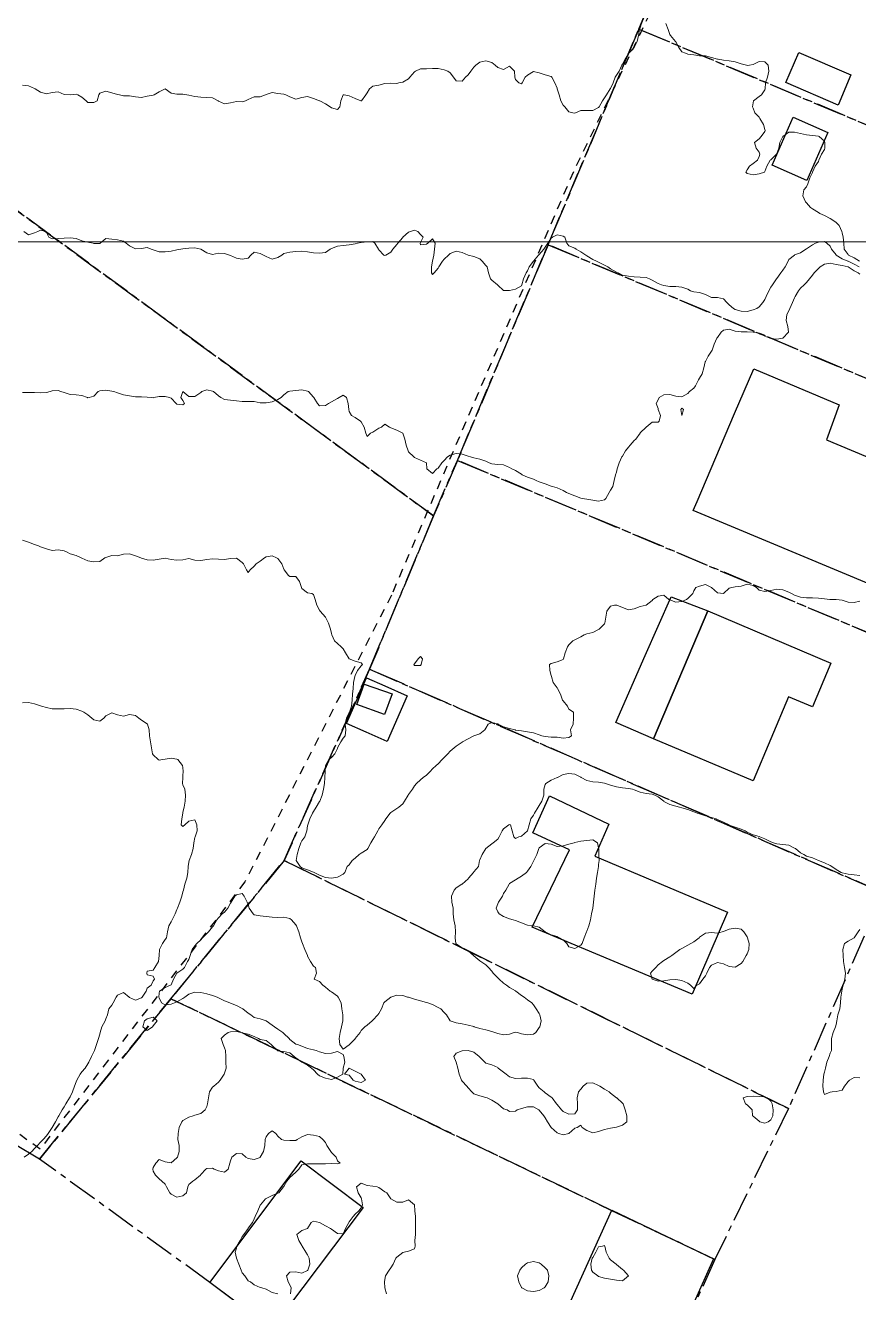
# Model space of a CAD drawing. Header units: centimetres. Extents: x 0 to 642158, y -847 to 649707.
# Drawn here: x 617376.5 to 617446.6, y 619998.8 to 620105.6 of the extents above; entities that cross this region are included whole.
import ezdxf

# ---------------------------------------------------------------- set-up
doc = ezdxf.new("R2010")
doc.units = ezdxf.units.CM
doc.header["$MEASUREMENT"] = 0
doc.linetypes.add('CENTERX2', pattern=[4, 2.5, -0.5, 0.5, -0.5])
doc.linetypes.add('JIS_02_0.7', pattern=[1.35, 0.75, -0.6])
for name, color, linetype, lineweight in [('MEV_grille', 254, 'Continuous', 9), ('WAL_parcellaire agricole', 7, 'JIS_02_0.7', 25), ('WAL_topographie 0.5', 253, 'Continuous', 20)]:
    doc.layers.add(name, color=color, linetype=linetype, lineweight=lineweight)
doc.layers.add('SPW_batiments', color=7, linetype='Continuous')
doc.layers.add('SPW_parcellaire cadastral', color=7, linetype='CENTERX2', lineweight=25, true_color=0xff0542)

# ---------------------------------------------------------------- blocks, each defined once
blk = doc.blocks.new('*U114')
at = {"layer": 'MEV_grille', "transparency": 33554687}
blk.add_lwpolyline([(-1338.46, 0), (1338.46, 0)], dxfattribs=at)
blk = doc.blocks.new('*U115')
at = {"layer": 'MEV_grille', "color": 0, "linetype": 'ByBlock', "lineweight": -2, "transparency": 16777216}
blk.add_blockref('*U114', (0, -2300), dxfattribs=at)

msp = doc.modelspace()

# ---------------------------------------------------------------- linework, layer by layer
at = {"layer": 'SPW_batiments'}
for points in [[(617445.99, 620101.44), (617444.91, 620098.89), (617440.51, 620100.78), (617441.59, 620103.32), (617445.99, 620101.44)], [(617444.04, 620096.59), (617442.28, 620092.53), (617439.36, 620093.83), (617441.13, 620097.87), (617444.04, 620096.59)], [(617445.01, 620073.64), (617443.93, 620070.7), (617451.71, 620067.44), (617447.82, 620058.42), (617432.72, 620064.75), (617433.04, 620065.5), (617436.2, 620072.92), (617437.8, 620076.67), (617445.01, 620073.64)], [(617430.84, 620057.45), (617433.95, 620056.27), (617429.38, 620045.5), (617426.19, 620046.89), (617428.67, 620052.52), (617430.84, 620057.45)], [(617444.3, 620051.88), (617442.74, 620048.19), (617440.73, 620049.04), (617437.75, 620041.97), (617429.38, 620045.5), (617433.95, 620056.27), (617444.3, 620051.88)], [(617405.18, 620046.07), (617403.51, 620046.8), (617405.2, 620050.65), (617406.74, 620049.97), (617408.64, 620049.13), (617406.94, 620045.29), (617405.18, 620046.07)], [(617407.37, 620049.28), (617406.73, 620047.55), (617404.4, 620048.38), (617405.02, 620050.11), (617407.37, 620049.28)], [(617425.62, 620038.32), (617424.42, 620035.63), (617435.6, 620030.9), (617432.62, 620023.98), (617419.14, 620029.63), (617422.29, 620036.15), (617419.2, 620037.58), (617420.6, 620040.7), (617425.62, 620038.32)], [(617404.91, 620006.02), (617397.34, 619995.97), (617397.21, 619995.8), (617392.01, 619999.71), (617399.69, 620009.95), (617404.91, 620006.02)], [(617434.42, 620001.7), (617423.21, 619976.63), (617415.21, 619982.22), (617415.36, 619982.57), (617425.86, 620005.8), (617434.42, 620001.7)]]:
    msp.add_lwpolyline(points, dxfattribs=at)
at = {"layer": 'SPW_parcellaire cadastral'}
for points in [[(617372.7, 620181.09), (617466.28, 620118.34), (617463.07, 620114.51), (617438.2, 620129.31), (617428.12, 620105.29), (617420.49, 620087.13), (617412.86, 620068.96), (617410.85, 620064.28), (617319.54, 620131.25), (617349.36, 620168.05), (617289.47, 620214.05), (617304.76, 620224.56), (617372.7, 620181.09)], [(617240.99, 620180.69), (617261.76, 620194.98), (617319.54, 620131.25), (617410.85, 620064.28), (617405.46, 620051.36), (617398.27, 620035.26), (617388.74, 620023.61), (617377.67, 620010.1), (617359.56, 620020.87), (617342.25, 620031.58), (617319.15, 620043.31), (617299.96, 620051.62), (617282.19, 620057.6), (617266.39, 620061.7), (617248.81, 620064.98), (617232.85, 620066.5), (617220.44, 620066.8), (617209.1, 620065.86), (617194.82, 620061.12), (617189.96, 620066.61), (617276.45, 620146.99), (617240.99, 620180.69)], [(617428.12, 620105.29), (617438.2, 620129.31), (617463.07, 620114.51), (617478.86, 620105.12), (617471.31, 620087.14), (617428.12, 620105.29)], [(617428.12, 620105.29), (617471.31, 620087.14), (617463.68, 620068.98), (617420.49, 620087.13), (617428.12, 620105.29)], [(617456.05, 620050.82), (617412.86, 620068.96), (617420.49, 620087.13), (617463.68, 620068.98), (617456.05, 620050.82)], [(617456.05, 620050.82), (617448.71, 620032.53), (617405.46, 620051.36), (617410.85, 620064.28), (617412.86, 620068.96), (617456.05, 620050.82)], [(617398.27, 620035.26), (617405.46, 620051.36), (617448.71, 620032.53), (617440.73, 620014.35), (617398.27, 620035.26)], [(617398.27, 620035.26), (617440.73, 620014.35), (617434.54, 620001.65), (617425.84, 620005.77), (617388.74, 620023.61), (617398.27, 620035.26)], [(617377.67, 620010.1), (617388.74, 620023.61), (617425.84, 620005.77), (617434.54, 620001.65), (617423.21, 619976.63), (617415.2, 619982.22), (617397.21, 619995.8), (617392.01, 619999.71), (617377.67, 620010.1)]]:
    msp.add_lwpolyline(points, dxfattribs=at)
at = {"layer": 'WAL_parcellaire agricole'}
msp.add_lwpolyline([(617467.46, 620121.45), (617462.79, 620120.12), (617440.21, 620129.7), (617422.63, 620093.28), (617407.3, 620057.61), (617394.97, 620033.45), (617377.72, 620010.94), (617352.47, 620028.94), (617336.3, 620037.44), (617321.8, 620043.94), (617299.8, 620052.43), (617288.8, 620055.93), (617276.47, 620058.76), (617260.3, 620061.1), (617237.51, 620062.54)], dxfattribs=at)
at = {"layer": 'WAL_topographie 0.5'}
for points in [[(617376.25, 620100.58), (617376.75, 620100.5), (617377.25, 620100.29), (617377.32, 620100.25), (617377.75, 620099.97), (617378.25, 620099.83), (617378.75, 620099.96), (617379.25, 620100.01), (617379.75, 620099.79), (617380.25, 620099.75), (617380.75, 620099.8), (617380.9, 620099.75), (617381.25, 620099.57), (617381.61, 620099.25), (617381.75, 620099.12), (617382.25, 620099.11), (617382.52, 620099.25), (617382.67, 620099.75), (617382.75, 620099.9), (617383.25, 620100.07), (617383.75, 620099.93), (617384.25, 620099.78), (617384.42, 620099.75), (617384.75, 620099.67), (617385.25, 620099.66), (617385.75, 620099.58), (617386.25, 620099.53), (617386.75, 620099.64), (617387.25, 620099.72), (617387.32, 620099.75), (617387.75, 620100), (617388.25, 620100.25), (617388.25, 620100.25), (617388.25, 620100.25), (617388.75, 620099.89), (617389.25, 620099.81), (617389.75, 620099.81), (617390.08, 620099.75), (617390.25, 620099.73), (617390.75, 620099.61), (617391.25, 620099.55), (617391.75, 620099.54), (617392.25, 620099.49), (617392.71, 620099.25), (617392.75, 620099.22), (617393.25, 620098.99), (617393.75, 620099.08), (617394.25, 620099.19), (617394.75, 620099.16), (617395.02, 620099.25), (617395.25, 620099.35), (617395.75, 620099.59), (617396.25, 620099.59), (617396.7, 620099.75), (617396.75, 620099.77), (617397.25, 620099.96), (617397.75, 620099.87), (617398.25, 620099.8), (617398.42, 620099.75), (617398.75, 620099.58), (617399.25, 620099.4), (617399.75, 620099.52), (617400.25, 620099.6), (617400.75, 620099.44), (617401.25, 620099.26), (617401.27, 620099.25), (617401.75, 620099), (617402.14, 620098.75), (617402.25, 620098.65), (617402.75, 620098.53), (617402.96, 620098.75), (617403.05, 620099.25), (617403.23, 620099.75), (617403.25, 620099.76), (617403.31, 620099.75), (617403.75, 620099.66), (617404.25, 620099.44), (617404.72, 620099.25), (617404.75, 620099.24), (617404.78, 620099.25), (617405.16, 620099.75), (617405.25, 620099.93), (617405.46, 620100.25), (617405.75, 620100.49), (617406.25, 620100.58), (617406.75, 620100.7), (617407.25, 620100.74), (617407.75, 620100.72), (617407.92, 620100.75), (617408.25, 620100.83), (617408.75, 620101.11), (617408.86, 620101.25), (617409.25, 620101.68), (617409.34, 620101.75), (617409.75, 620101.95), (617410.25, 620101.95), (617410.75, 620101.97), (617411.25, 620101.97), (617411.75, 620101.86), (617412.05, 620101.75), (617412.25, 620101.62), (617412.52, 620101.25), (617412.75, 620100.93), (617413.25, 620100.9), (617413.54, 620101.25), (617413.75, 620101.43), (617414, 620101.75), (617414.25, 620102.09), (617414.42, 620102.25), (617414.75, 620102.51), (617415.25, 620102.63), (617415.75, 620102.49), (617416.05, 620102.25), (617416.25, 620102.06), (617416.75, 620101.9), (617417.25, 620102.17), (617417.67, 620101.75), (617417.69, 620101.25), (617417.75, 620101.05), (617418.02, 620100.75), (617418.25, 620100.67), (617418.32, 620100.75), (617418.57, 620101.25), (617418.75, 620101.42), (617419.25, 620101.71), (617419.75, 620101.61), (617420.25, 620101.45), (617420.75, 620101.3), (617420.8, 620101.25), (617421.05, 620100.75), (617421.25, 620100.31), (617421.27, 620100.25), (617421.42, 620099.75), (617421.56, 620099.25), (617421.75, 620098.89), (617421.9, 620098.75), (617422.25, 620098.31), (617422.58, 620098.25), (617422.75, 620098.22), (617422.8, 620098.25), (617423.25, 620098.42), (617423.75, 620098.42), (617424.25, 620098.44), (617424.75, 620098.69), (617424.8, 620098.75), (617425.07, 620099.25), (617425.25, 620099.51), (617425.4, 620099.75), (617425.72, 620100.25), (617425.75, 620100.3), (617425.96, 620100.75), (617426.15, 620101.25), (617426.25, 620101.41), (617426.48, 620101.75), (617426.71, 620102.25), (617426.75, 620102.33), (617426.97, 620102.75), (617427.25, 620103.2), (617427.29, 620103.25), (617427.74, 620103.75), (617427.75, 620103.77), (617427.98, 620104.25), (617428.1, 620104.75), (617428.2, 620105.25), (617428.25, 620105.39), (617428.37, 620105.75)], [(617430.4, 620105.75), (617430.61, 620105.25), (617430.75, 620104.83), (617430.8, 620104.75), (617431.22, 620104.25), (617431.25, 620104.21), (617431.49, 620103.75), (617431.75, 620103.37), (617432.06, 620103.25), (617432.25, 620103.19), (617432.75, 620103.11), (617433.25, 620103.05), (617433.75, 620103.04), (617434.25, 620102.91), (617434.75, 620102.76), (617434.82, 620102.75), (617435.25, 620102.68), (617435.75, 620102.62), (617436.25, 620102.53), (617436.75, 620102.37), (617437.19, 620102.25), (617437.25, 620102.22), (617437.44, 620102.25), (617437.75, 620102.32), (617438.25, 620102.56), (617438.75, 620102.54), (617439.01, 620102.25), (617439.08, 620101.75), (617438.96, 620101.25), (617438.8, 620100.75), (617438.78, 620100.25), (617438.75, 620100.18), (617438.46, 620099.75), (617438.25, 620099.61), (617437.78, 620099.25), (617437.75, 620099.08), (617437.7, 620098.75), (617437.75, 620098.64), (617437.91, 620098.25), (617438.25, 620097.86), (617438.32, 620097.75), (617438.62, 620097.25), (617438.75, 620096.82), (617438.78, 620096.75), (617438.75, 620096.67), (617438.44, 620096.25), (617438.25, 620096.06), (617437.88, 620095.75), (617438.01, 620095.25), (617438.25, 620094.92), (617438.31, 620094.75), (617438.25, 620094.57), (617438.12, 620094.25), (617437.75, 620093.97), (617437.46, 620093.75), (617437.25, 620093.44), (617437.14, 620093.25), (617437.25, 620093.12), (617437.75, 620093.02), (617438.25, 620093.11), (617438.71, 620093.25), (617438.75, 620093.29), (617438.9, 620093.75), (617439.2, 620094.25), (617439.25, 620094.27), (617439.72, 620094.75), (617439.75, 620094.81), (617439.92, 620095.25), (617440.01, 620095.75), (617440.25, 620096.23), (617440.26, 620096.25), (617440.75, 620096.6), (617441.25, 620096.62), (617441.75, 620096.49), (617442.25, 620096.37), (617442.75, 620096.32), (617443.25, 620096.28), (617443.3, 620096.25), (617443.75, 620095.84), (617443.79, 620095.75), (617443.78, 620095.25), (617443.75, 620095.16), (617443.5, 620094.75), (617443.28, 620094.25), (617443.25, 620094.15), (617442.99, 620093.75), (617442.76, 620093.25), (617442.75, 620093.21), (617442.52, 620092.75), (617442.35, 620092.25), (617442.25, 620092.01), (617442.01, 620091.75), (617441.94, 620091.25), (617442.16, 620090.75), (617442.25, 620090.65), (617442.59, 620090.25), (617442.75, 620090.14), (617443.25, 620089.83), (617443.38, 620089.75), (617443.75, 620089.6), (617444.25, 620089.34), (617444.38, 620089.25), (617444.75, 620089), (617445, 620088.75), (617445.22, 620088.25), (617445.25, 620088.14), (617445.33, 620087.75), (617445.39, 620087.25), (617445.41, 620086.75), (617445.75, 620086.29), (617445.78, 620086.25), (617446.25, 620086.03), (617446.71, 620085.75)], [(617376.36, 620088.25), (617376.75, 620087.95), (617377.25, 620088.14), (617377.52, 620088.25), (617377.75, 620088.35), (617378.17, 620088.25), (617378.25, 620088.15), (617378.45, 620087.75), (617378.75, 620087.62), (617379.25, 620087.64), (617379.75, 620087.67), (617380.25, 620087.72), (617380.75, 620087.64), (617381.25, 620087.46), (617381.75, 620087.35), (617382.18, 620087.25), (617382.25, 620087.23), (617382.75, 620087.23), (617382.78, 620087.25), (617383.25, 620087.66), (617383.75, 620087.6), (617384.25, 620087.53), (617384.75, 620087.43), (617384.98, 620087.25), (617385.25, 620087.02), (617385.75, 620086.78), (617386.25, 620086.8), (617386.75, 620086.89), (617387.08, 620086.75), (617387.25, 620086.69), (617387.75, 620086.53), (617388.25, 620086.53), (617388.75, 620086.59), (617389.25, 620086.69), (617389.56, 620086.75), (617389.75, 620086.78), (617390.25, 620086.83), (617390.75, 620086.85), (617391.25, 620086.75), (617391.25, 620086.75), (617391.75, 620086.45), (617392.25, 620086.31), (617392.75, 620086.41), (617393.25, 620086.4), (617393.66, 620086.25), (617393.75, 620086.21), (617394.25, 620085.98), (617394.75, 620085.9), (617395.25, 620086), (617395.47, 620086.25), (617395.75, 620086.5), (617396.25, 620086.4), (617396.52, 620086.25), (617396.75, 620086.12), (617397.25, 620085.92), (617397.75, 620086.04), (617398.09, 620086.25), (617398.25, 620086.39), (617398.75, 620086.51), (617399.25, 620086.55), (617399.75, 620086.59), (617400.25, 620086.53), (617400.75, 620086.45), (617401.25, 620086.41), (617401.75, 620086.48), (617402.15, 620086.75), (617402.25, 620086.81), (617402.75, 620087), (617403.25, 620087.06), (617403.75, 620087.12), (617404.25, 620087.21), (617404.46, 620087.25), (617404.75, 620087.31), (617405.25, 620087.38), (617405.75, 620087.39), (617405.91, 620087.25), (617406.21, 620086.75), (617406.25, 620086.69), (617406.67, 620086.25), (617406.75, 620086.21), (617406.84, 620086.25), (617407.25, 620086.51), (617407.42, 620086.75), (617407.75, 620087.14), (617407.84, 620087.25), (617408.25, 620087.74), (617408.27, 620087.75), (617408.75, 620088.19), (617408.92, 620088.25), (617409.25, 620088.35), (617409.52, 620088.25), (617409.75, 620088), (617409.97, 620087.75), (617409.75, 620087.31), (617409.73, 620087.25), (617409.75, 620087.12), (617410.25, 620087.16), (617410.38, 620087.25), (617410.75, 620087.62), (617410.98, 620087.25), (617410.92, 620086.75), (617410.87, 620086.25), (617410.75, 620085.75), (617410.75, 620085.75), (617410.67, 620085.25), (617410.67, 620084.75), (617410.75, 620084.63), (617410.89, 620084.75), (617411.25, 620085.15), (617411.3, 620085.25), (617411.59, 620085.75), (617411.75, 620085.9), (617412.1, 620086.25), (617412.25, 620086.38), (617412.75, 620086.59), (617413.25, 620086.46), (617413.75, 620086.25), (617413.75, 620086.25), (617414.25, 620086.13), (617414.75, 620085.95), (617414.95, 620085.75), (617415.25, 620085.37), (617415.35, 620085.25), (617415.47, 620084.75), (617415.65, 620084.25), (617415.75, 620084.14), (617416.22, 620083.75), (617416.25, 620083.72), (617416.75, 620083.28), (617417.25, 620083.28), (617417.75, 620083.37), (617418.25, 620083.67), (617418.29, 620083.75), (617418.43, 620084.25), (617418.64, 620084.75), (617418.75, 620084.94), (617418.89, 620085.25), (617419.25, 620085.73), (617419.26, 620085.75), (617419.69, 620086.25), (617419.75, 620086.31), (617420.13, 620086.75), (617420.25, 620086.93), (617420.46, 620087.25), (617420.75, 620087.69), (617420.87, 620087.75), (617421.25, 620087.96), (617421.75, 620087.85), (617421.89, 620087.75), (617422.07, 620087.25), (617422.25, 620087.02), (617422.75, 620086.83), (617422.85, 620086.75), (617423.25, 620086.53), (617423.67, 620086.25), (617423.75, 620086.19), (617424.25, 620085.88), (617424.56, 620085.75), (617424.75, 620085.65), (617425.25, 620085.41), (617425.53, 620085.25), (617425.75, 620085.1), (617426.25, 620084.82), (617426.4, 620084.75), (617426.75, 620084.56), (617427.25, 620084.48), (617427.75, 620084.43), (617428.25, 620084.4), (617428.75, 620084.36), (617429.03, 620084.25), (617429.25, 620084.14), (617429.75, 620083.86), (617430.03, 620083.75), (617430.25, 620083.68), (617430.75, 620083.61), (617431.25, 620083.6), (617431.75, 620083.55), (617432.25, 620083.37), (617432.49, 620083.25), (617432.75, 620083.15), (617433.25, 620083.09), (617433.75, 620082.92), (617434.07, 620082.75), (617434.25, 620082.68), (617434.75, 620082.67), (617435.25, 620082.56), (617435.53, 620082.25), (617435.75, 620082.05), (617436.11, 620081.75), (617436.25, 620081.68), (617436.75, 620081.52), (617437.25, 620081.49), (617437.75, 620081.63), (617438.08, 620081.75), (617438.25, 620081.88), (617438.57, 620082.25), (617438.75, 620082.51), (617438.85, 620082.75), (617439.07, 620083.25), (617439.25, 620083.54), (617439.38, 620083.75), (617439.72, 620084.25), (617439.75, 620084.29), (617440.08, 620084.75), (617440.25, 620084.98), (617440.44, 620085.25), (617440.7, 620085.75), (617440.75, 620085.88), (617441.23, 620086.25), (617441.25, 620086.26), (617441.75, 620086.44), (617442.2, 620086.75), (617442.25, 620086.78), (617442.75, 620087.12), (617443.01, 620087.25), (617443.25, 620087.35), (617443.75, 620087.41), (617443.97, 620087.25), (617444.25, 620087.01), (617444.36, 620086.75), (617444.75, 620086.26), (617444.75, 620086.25), (617445.25, 620085.95), (617445.73, 620085.75), (617445.75, 620085.74), (617446.25, 620085.49), (617446.69, 620085.25)], [(617376.25, 620074.69), (617376.75, 620074.68), (617377.25, 620074.69), (617377.75, 620074.66), (617378.25, 620074.67), (617378.56, 620074.75), (617378.75, 620074.81), (617379.25, 620074.85), (617379.48, 620074.75), (617379.75, 620074.67), (617380.25, 620074.51), (617380.75, 620074.47), (617381.25, 620074.43), (617381.72, 620074.25), (617381.75, 620074.23), (617381.85, 620074.25), (617382.25, 620074.37), (617382.61, 620074.75), (617382.75, 620074.83), (617383.25, 620074.86), (617383.75, 620074.8), (617383.93, 620074.75), (617384.25, 620074.64), (617384.75, 620074.49), (617385.25, 620074.39), (617385.75, 620074.3), (617386.25, 620074.3), (617386.75, 620074.28), (617387.08, 620074.25), (617387.25, 620074.23), (617387.31, 620074.25), (617387.75, 620074.33), (617388.25, 620074.35), (617388.62, 620074.25), (617388.75, 620074.19), (617389.18, 620073.75), (617389.25, 620073.69), (617389.75, 620073.64), (617389.87, 620073.75), (617389.75, 620074), (617389.58, 620074.25), (617389.75, 620074.75), (617389.75, 620074.75), (617389.75, 620074.75), (617390.25, 620074.35), (617390.75, 620074.33), (617391.25, 620074.69), (617391.33, 620074.75), (617391.75, 620074.9), (617392.25, 620074.8), (617392.32, 620074.75), (617392.75, 620074.39), (617392.95, 620074.25), (617393.25, 620074.1), (617393.75, 620074.02), (617394.25, 620073.98), (617394.75, 620073.91), (617395.25, 620073.91), (617395.75, 620073.92), (617396.25, 620073.81), (617396.75, 620073.81), (617397.25, 620073.89), (617397.75, 620074.09), (617398.02, 620074.25), (617398.25, 620074.48), (617398.6, 620074.75), (617398.75, 620074.8), (617399.25, 620074.85), (617399.75, 620074.89), (617400.25, 620074.8), (617400.32, 620074.75), (617400.75, 620074.29), (617400.77, 620074.25), (617401.08, 620073.75), (617401.25, 620073.56), (617401.75, 620073.59), (617402.01, 620073.75), (617402.25, 620073.9), (617402.75, 620074.17), (617402.91, 620074.25), (617403.25, 620074.45), (617403.51, 620074.25), (617403.67, 620073.75), (617403.71, 620073.25), (617403.75, 620073.08), (617403.93, 620072.75), (617404.25, 620072.58), (617404.71, 620072.25), (617404.75, 620072.21), (617405.01, 620071.75), (617405.15, 620071.25), (617405.25, 620070.97), (617405.55, 620071.25), (617405.75, 620071.34), (617406.25, 620071.66), (617406.48, 620071.75), (617406.75, 620072), (617407.14, 620071.75), (617407.25, 620071.7), (617407.75, 620071.5), (617408.25, 620071.25), (617408.25, 620071.25), (617408.44, 620070.75), (617408.55, 620070.25), (617408.71, 620069.75), (617408.75, 620069.69), (617409.19, 620069.25), (617409.25, 620069.21), (617409.75, 620068.99), (617410.25, 620068.75), (617410.25, 620068.75), (617410.29, 620068.25), (617410.75, 620067.86), (617411.12, 620068.25), (617411.25, 620068.29), (617411.54, 620068.75), (617411.75, 620068.94), (617412.03, 620069.25), (617412.25, 620069.4), (617412.75, 620069.55), (617413.25, 620069.49), (617413.75, 620069.31), (617413.97, 620069.25), (617414.25, 620069.16), (617414.75, 620069.07), (617415.25, 620068.88), (617415.53, 620068.75), (617415.75, 620068.67), (617416.25, 620068.6), (617416.75, 620068.57), (617417.25, 620068.36), (617417.43, 620068.25), (617417.75, 620068.11), (617418.25, 620067.81), (617418.32, 620067.75), (617418.75, 620067.55), (617419.25, 620067.37), (617419.5, 620067.25), (617419.75, 620067.16), (617420.25, 620066.99), (617420.75, 620066.8), (617420.87, 620066.75), (617421.25, 620066.64), (617421.75, 620066.42), (617422.04, 620066.25), (617422.25, 620066.17), (617422.75, 620065.96), (617423.25, 620065.78), (617423.37, 620065.75), (617423.75, 620065.69), (617424.25, 620065.61), (617424.75, 620065.51), (617425.25, 620065.63), (617425.36, 620065.75), (617425.64, 620066.25), (617425.75, 620066.45), (617425.93, 620066.75), (617426.06, 620067.25), (617426.18, 620067.75), (617426.25, 620067.97), (617426.32, 620068.25), (617426.47, 620068.75), (617426.7, 620069.25), (617426.75, 620069.31), (617427.01, 620069.75), (617427.25, 620070.07), (617427.4, 620070.25), (617427.75, 620070.64), (617427.88, 620070.75), (617428.24, 620071.25), (617428.25, 620071.27), (617428.75, 620071.75), (617428.75, 620071.75), (617429.25, 620072.17), (617429.75, 620072.19), (617429.83, 620072.25), (617429.95, 620072.75), (617429.77, 620073.25), (617429.75, 620073.33), (617429.6, 620073.75), (617429.75, 620074.07), (617429.83, 620074.25), (617430.25, 620074.49), (617430.75, 620074.51), (617431.25, 620074.37), (617431.75, 620074.31), (617432.25, 620074.6), (617432.4, 620074.75), (617432.75, 620075.05), (617432.91, 620075.25), (617433.15, 620075.75), (617433.25, 620075.89), (617433.46, 620076.25), (617433.6, 620076.75), (617433.73, 620077.25), (617433.75, 620077.3), (617433.98, 620077.75), (617434.25, 620078.16), (617434.31, 620078.25), (617434.48, 620078.75), (617434.69, 620079.25), (617434.75, 620079.32), (617435.05, 620079.75), (617435.25, 620079.92), (617435.75, 620080.02), (617436.25, 620079.84), (617436.75, 620079.79), (617437.25, 620079.8), (617437.75, 620079.77), (617437.88, 620079.75), (617438.25, 620079.67), (617438.75, 620079.41), (617439.17, 620079.25), (617439.25, 620079.22), (617439.75, 620079.17), (617440.23, 620079.25), (617440.25, 620079.26), (617440.74, 620079.75), (617440.68, 620080.25), (617440.54, 620080.75), (617440.58, 620081.25), (617440.75, 620081.57), (617440.84, 620081.75), (617441.07, 620082.25), (617441.25, 620082.66), (617441.29, 620082.75), (617441.58, 620083.25), (617441.75, 620083.46), (617442.05, 620083.75), (617442.25, 620083.94), (617442.49, 620084.25), (617442.75, 620084.57), (617442.9, 620084.75), (617443.25, 620085.12), (617443.41, 620085.25), (617443.75, 620085.49), (617444.25, 620085.58), (617444.75, 620085.45), (617445.25, 620085.37), (617445.75, 620085.25), (617445.75, 620085.25), (617446.25, 620084.94), (617446.6, 620084.75), (617446.75, 620084.65)], [(617431.75, 620072.75), (617431.88, 620073.25), (617431.75, 620073.36), (617431.66, 620073.25), (617431.75, 620072.75)], [(617376.25, 620062.23), (617376.75, 620062.08), (617377.25, 620061.88), (617377.58, 620061.75), (617377.75, 620061.68), (617378.25, 620061.52), (617378.75, 620061.36), (617379.25, 620061.41), (617379.75, 620061.35), (617379.96, 620061.25), (617380.25, 620061.09), (617380.75, 620060.94), (617381.18, 620060.75), (617381.25, 620060.72), (617381.75, 620060.51), (617382.25, 620060.42), (617382.75, 620060.43), (617383.17, 620060.75), (617383.25, 620060.79), (617383.75, 620060.94), (617384.25, 620060.93), (617384.75, 620061.06), (617385.25, 620061.08), (617385.75, 620060.91), (617386.2, 620060.75), (617386.25, 620060.72), (617386.75, 620060.58), (617387.25, 620060.55), (617387.75, 620060.64), (617388.25, 620060.72), (617388.75, 620060.62), (617389.25, 620060.54), (617389.75, 620060.59), (617390.25, 620060.68), (617390.75, 620060.55), (617391.25, 620060.52), (617391.75, 620060.61), (617392.25, 620060.67), (617392.75, 620060.63), (617393.25, 620060.6), (617393.75, 620060.68), (617394.25, 620060.71), (617394.75, 620060.35), (617394.85, 620060.25), (617395.11, 620059.75), (617395.25, 620059.5), (617395.4, 620059.75), (617395.75, 620060.05), (617395.92, 620060.25), (617396.25, 620060.46), (617396.63, 620060.75), (617396.75, 620060.83), (617397.25, 620060.92), (617397.64, 620060.75), (617397.75, 620060.68), (617398.09, 620060.25), (617398.25, 620059.78), (617398.26, 620059.75), (617398.64, 620059.25), (617398.75, 620059.19), (617399.25, 620059.18), (617399.56, 620058.75), (617399.73, 620058.25), (617399.75, 620058.17), (617400.25, 620057.81), (617400.61, 620057.75), (617400.75, 620057.67), (617400.88, 620057.25), (617401.01, 620056.75), (617401.25, 620056.33), (617401.31, 620056.25), (617401.75, 620055.75), (617401.75, 620055.75), (617402, 620055.25), (617402.17, 620054.75), (617402.25, 620054.38), (617402.28, 620054.25), (617402.51, 620053.75), (617402.75, 620053.54), (617403.07, 620053.25), (617403.25, 620053.07), (617403.43, 620052.75), (617403.75, 620052.25), (617403.75, 620052.25), (617404.25, 620052.04), (617404.75, 620051.91), (617404.87, 620051.75), (617404.75, 620051.66), (617404.46, 620051.25), (617404.25, 620050.83), (617404.22, 620050.75), (617404.12, 620050.25), (617404.07, 620049.75), (617404.02, 620049.25), (617403.99, 620048.75), (617403.94, 620048.25), (617403.77, 620047.75), (617403.75, 620047.72), (617403.51, 620047.25), (617403.42, 620046.75), (617403.47, 620046.25), (617403.4, 620045.75), (617403.25, 620045.55), (617403.04, 620045.25), (617402.77, 620044.75), (617402.75, 620044.7), (617402.54, 620044.25), (617402.25, 620043.94), (617402.03, 620043.75), (617401.75, 620043.25), (617401.75, 620043.17), (617401.73, 620042.75), (617401.71, 620042.25), (617401.66, 620041.75), (617401.58, 620041.25), (617401.47, 620040.75), (617401.27, 620040.25), (617401.25, 620040.22), (617400.98, 620039.75), (617400.75, 620039.39), (617400.66, 620039.25), (617400.44, 620038.75), (617400.27, 620038.25), (617400.25, 620038.18), (617400.17, 620037.75), (617400, 620037.25), (617399.75, 620036.91), (617399.67, 620036.75), (617399.52, 620036.25), (617399.37, 620035.75), (617399.28, 620035.25), (617399.62, 620034.75), (617399.75, 620034.64), (617400.25, 620034.47), (617400.75, 620034.27), (617400.79, 620034.25), (617401.25, 620034.02), (617401.75, 620033.81), (617402.25, 620033.75), (617402.75, 620033.86), (617403.25, 620034.1), (617403.38, 620034.25), (617403.59, 620034.75), (617403.75, 620034.88), (617404.01, 620035.25), (617404.25, 620035.44), (617404.6, 620035.75), (617404.75, 620035.87), (617405.25, 620036.17), (617405.32, 620036.25), (617405.56, 620036.75), (617405.75, 620037.03), (617405.87, 620037.25), (617406.16, 620037.75), (617406.25, 620037.92), (617406.5, 620038.25), (617406.75, 620038.61), (617406.83, 620038.75), (617407.21, 620039.25), (617407.25, 620039.29), (617407.75, 620039.62), (617407.94, 620039.75), (617408.25, 620040.03), (617408.39, 620040.25), (617408.72, 620040.75), (617408.75, 620040.8), (617409.09, 620041.25), (617409.25, 620041.54), (617409.41, 620041.75), (617409.75, 620042.06), (617409.98, 620042.25), (617410.25, 620042.45), (617410.56, 620042.75), (617410.75, 620042.97), (617411.07, 620043.25), (617411.25, 620043.4), (617411.58, 620043.75), (617411.75, 620043.94), (617412.06, 620044.25), (617412.25, 620044.47), (617412.58, 620044.75), (617412.75, 620044.87), (617413.25, 620045.22), (617413.28, 620045.25), (617413.75, 620045.51), (617414.23, 620045.75), (617414.25, 620045.76), (617414.75, 620045.91), (617415.18, 620046.25), (617415.25, 620046.39), (617415.45, 620046.75), (617415.75, 620046.89), (617416.25, 620046.77), (617416.28, 620046.75), (617416.75, 620046.51), (617417.25, 620046.36), (617417.71, 620046.25), (617417.75, 620046.24), (617418.25, 620046.17), (617418.75, 620046.09), (617419.25, 620046), (617419.75, 620045.85), (617419.97, 620045.75), (617420.25, 620045.69), (617420.75, 620045.65), (617421.25, 620045.64), (617421.75, 620045.57), (617422.25, 620045.62), (617422.47, 620045.75), (617422.38, 620046.25), (617422.6, 620046.75), (617422.63, 620047.25), (617422.62, 620047.75), (617422.25, 620048), (617422.12, 620048.25), (617421.75, 620048.7), (617421.7, 620048.75), (617421.54, 620049.25), (617421.28, 620049.75), (617421.25, 620049.79), (617420.91, 620050.25), (617420.79, 620050.75), (617420.75, 620050.85), (617420.63, 620051.25), (617420.62, 620051.75), (617420.75, 620051.86), (617421.25, 620051.98), (617421.75, 620052.19), (617421.78, 620052.25), (617421.94, 620052.75), (617422.12, 620053.25), (617422.25, 620053.43), (617422.57, 620053.75), (617422.75, 620053.85), (617423.25, 620054.1), (617423.54, 620054.25), (617423.75, 620054.36), (617424.25, 620054.47), (617424.75, 620054.71), (617424.8, 620054.75), (617425.25, 620055.2), (617425.27, 620055.25), (617425.36, 620055.75), (617425.44, 620056.25), (617425.75, 620056.69), (617426.08, 620056.75), (617426.25, 620056.77), (617426.29, 620056.75), (617426.75, 620056.56), (617427.25, 620056.37), (617427.75, 620056.45), (617428.25, 620056.65), (617428.75, 620056.75), (617428.75, 620056.75), (617429.25, 620057.16), (617429.31, 620057.25), (617429.75, 620057.52), (617430.25, 620057.59), (617430.67, 620057.25), (617430.75, 620057.2), (617431.25, 620057), (617431.75, 620057.08), (617432.15, 620057.25), (617432.25, 620057.32), (617432.69, 620057.75), (617432.75, 620057.98), (617432.94, 620058.25), (617433.25, 620058.37), (617433.75, 620058.49), (617434.25, 620058.25), (617434.25, 620058.25), (617434.75, 620057.8), (617435.25, 620057.75), (617435.75, 620058.18), (617435.96, 620058.25), (617436.25, 620058.3), (617436.75, 620058.35), (617437.25, 620058.54), (617437.75, 620058.43), (617438.03, 620058.25), (617438.25, 620058.02), (617438.75, 620057.9), (617439.25, 620058), (617439.75, 620058.1), (617440.25, 620058.05), (617440.75, 620057.85), (617440.98, 620057.75), (617441.25, 620057.6), (617441.75, 620057.43), (617442.25, 620057.39), (617442.75, 620057.39), (617443.25, 620057.36), (617443.75, 620057.29), (617444.21, 620057.25), (617444.25, 620057.25), (617444.75, 620057.25), (617445.25, 620057.17), (617445.75, 620057.02), (617446.25, 620056.99), (617446.75, 620057.11)], [(617409.82, 620051.75), (617409.75, 620051.69), (617409.25, 620051.68), (617409.18, 620051.75), (617409.25, 620051.83), (617409.56, 620052.25), (617409.75, 620052.45), (617409.92, 620052.25), (617409.82, 620051.75)], [(617376.25, 620048.53), (617376.75, 620048.55), (617377.25, 620048.44), (617377.75, 620048.27), (617377.83, 620048.25), (617378.25, 620048.13), (617378.75, 620048.04), (617379.25, 620048.04), (617379.75, 620048.03), (617380.25, 620048.05), (617380.75, 620047.99), (617381.25, 620047.83), (617381.41, 620047.75), (617381.75, 620047.53), (617382.08, 620047.25), (617382.25, 620047.11), (617382.75, 620046.99), (617383.1, 620047.25), (617383.25, 620047.45), (617383.75, 620047.69), (617384.25, 620047.53), (617384.75, 620047.4), (617385.25, 620047.56), (617385.75, 620047.48), (617386.04, 620047.25), (617386.25, 620047.07), (617386.75, 620046.77), (617386.77, 620046.75), (617386.92, 620046.25), (617386.94, 620045.75), (617387.03, 620045.25), (617387.09, 620044.75), (617387.19, 620044.25), (617387.25, 620044.15), (617387.67, 620043.75), (617387.75, 620043.69), (617388.04, 620043.75), (617388.25, 620043.79), (617388.75, 620043.88), (617389.25, 620043.78), (617389.33, 620043.75), (617389.72, 620043.25), (617389.75, 620043.08), (617389.78, 620042.75), (617389.75, 620042.42), (617389.74, 620042.25), (617389.72, 620041.75), (617389.75, 620041.62), (617389.91, 620041.25), (617389.96, 620040.75), (617389.94, 620040.25), (617389.86, 620039.75), (617389.75, 620039.33), (617389.73, 620039.25), (617389.67, 620038.75), (617389.61, 620038.25), (617389.75, 620038.11), (617389.91, 620038.25), (617390.25, 620038.57), (617390.75, 620038.69), (617390.91, 620038.25), (617390.95, 620037.75), (617390.77, 620037.25), (617390.75, 620037.18), (617390.66, 620036.75), (617390.62, 620036.25), (617390.47, 620035.75), (617390.27, 620035.25), (617390.25, 620035.12), (617390.18, 620034.75), (617390.15, 620034.25), (617390.07, 620033.75), (617389.92, 620033.25), (617389.79, 620032.75), (617389.75, 620032.61), (617389.66, 620032.25), (617389.49, 620031.75), (617389.3, 620031.25), (617389.25, 620031.13), (617389.09, 620030.75), (617388.85, 620030.25), (617388.75, 620030.09), (617388.57, 620029.75), (617388.46, 620029.25), (617388.36, 620028.75), (617388.25, 620028.6), (617388.03, 620028.25), (617387.79, 620027.75), (617387.75, 620027.25), (617387.75, 620027.25), (617387.68, 620026.75), (617387.38, 620026.25), (617387.25, 620026), (617386.75, 620025.92), (617386.71, 620025.75), (617386.75, 620025.61), (617387.25, 620025.5), (617387.35, 620025.25), (617387.25, 620025.12), (617387.08, 620024.75), (617386.75, 620024.5), (617386.65, 620024.25), (617386.33, 620023.75), (617386.25, 620023.68), (617385.75, 620023.48), (617385.25, 620023.72), (617385.21, 620023.75), (617384.75, 620024.13), (617384.25, 620023.92), (617384.13, 620023.75), (617383.89, 620023.25), (617383.75, 620023.07), (617383.52, 620022.75), (617383.39, 620022.25), (617383.25, 620021.9), (617383.19, 620021.75), (617382.92, 620021.25), (617382.79, 620020.75), (617382.75, 620020.62), (617382.65, 620020.25), (617382.48, 620019.75), (617382.31, 620019.25), (617382.25, 620019.12), (617382.05, 620018.75), (617381.83, 620018.25), (617381.75, 620018.12), (617381.51, 620017.75), (617381.25, 620017.45), (617381.1, 620017.25), (617380.81, 620016.75), (617380.75, 620016.61), (617380.62, 620016.25), (617380.44, 620015.75), (617380.25, 620015.34), (617380.2, 620015.25), (617379.89, 620014.75), (617379.75, 620014.49), (617379.58, 620014.25), (617379.3, 620013.75), (617379.25, 620013.65), (617379.03, 620013.25), (617378.75, 620012.75), (617378.75, 620012.75), (617378.41, 620012.25), (617378.25, 620012.05), (617377.97, 620011.75), (617377.75, 620011.51), (617377.5, 620011.25), (617377.25, 620010.99), (617377.04, 620010.75), (617376.75, 620010.52), (617376.39, 620010.25)], [(617397.75, 619998.75), (617397.25, 619998.87), (617396.75, 619999.13), (617396.38, 619999.25), (617396.25, 619999.29), (617395.75, 619999.5), (617395.44, 619999.75), (617395.25, 619999.85), (617394.95, 620000.25), (617394.75, 620000.52), (617394.65, 620000.75), (617394.46, 620001.25), (617394.25, 620001.75), (617394.25, 620001.75), (617394.16, 620002.25), (617394.25, 620002.58), (617394.29, 620002.75), (617394.56, 620003.25), (617394.75, 620003.58), (617394.89, 620003.75), (617395.23, 620004.25), (617395.25, 620004.28), (617395.62, 620004.75), (617395.75, 620005.07), (617395.84, 620005.25), (617396.06, 620005.75), (617396.25, 620006.21), (617396.27, 620006.25), (617396.71, 620006.75), (617396.75, 620006.78), (617397.25, 620007.02), (617397.75, 620007.22), (617397.82, 620007.25), (617398.23, 620007.75), (617398.25, 620007.8), (617398.49, 620008.25), (617398.75, 620008.54), (617398.98, 620008.75), (617399.25, 620009), (617399.52, 620009.25), (617399.75, 620009.62), (617400.25, 620009.71), (617400.75, 620009.71), (617401.25, 620009.7), (617401.75, 620009.69), (617402.25, 620009.72), (617402.75, 620009.71), (617403, 620009.75), (617402.75, 620009.96), (617402.66, 620010.25), (617402.25, 620010.64), (617402.19, 620010.75), (617401.87, 620011.25), (617401.75, 620011.5), (617401.54, 620011.75), (617401.25, 620012.01), (617400.75, 620012.12), (617400.25, 620012.18), (617399.75, 620011.98), (617399.38, 620011.75), (617399.25, 620011.67), (617398.75, 620011.67), (617398.25, 620011.68), (617398.06, 620011.75), (617397.75, 620012.03), (617397.56, 620012.25), (617397.25, 620012.49), (617396.95, 620012.25), (617396.75, 620011.97), (617396.68, 620011.75), (617396.65, 620011.25), (617396.53, 620010.75), (617396.26, 620010.25), (617396.25, 620010.24), (617395.75, 620010.05), (617395.25, 620010.15), (617395.05, 620010.25), (617394.75, 620010.53), (617394.25, 620010.58), (617393.86, 620010.25), (617393.75, 620009.96), (617393.7, 620009.75), (617393.55, 620009.25), (617393.25, 620008.99), (617392.75, 620009.1), (617392.37, 620009.25), (617392.25, 620009.32), (617391.75, 620009.3), (617391.67, 620009.25), (617391.25, 620008.81), (617391.22, 620008.75), (617390.75, 620008.34), (617390.58, 620008.25), (617390.25, 620007.95), (617390.17, 620007.75), (617390.04, 620007.25), (617389.75, 620007.01), (617389.25, 620006.89), (617388.75, 620007.14), (617388.65, 620007.25), (617388.38, 620007.75), (617388.25, 620007.98), (617387.98, 620008.25), (617387.75, 620008.44), (617387.43, 620008.75), (617387.25, 620009.07), (617387.21, 620009.25), (617387.25, 620009.4), (617387.48, 620009.75), (617387.75, 620010.05), (617388.25, 620009.87), (617388.75, 620009.77), (617389.25, 620010.2), (617389.28, 620010.25), (617389.43, 620010.75), (617389.43, 620011.25), (617389.33, 620011.75), (617389.35, 620012.25), (617389.44, 620012.75), (617389.65, 620013.25), (617389.75, 620013.35), (617390.25, 620013.63), (617390.62, 620013.75), (617390.75, 620013.81), (617391.25, 620013.93), (617391.61, 620014.25), (617391.75, 620014.53), (617391.83, 620014.75), (617391.89, 620015.25), (617391.98, 620015.75), (617392.25, 620016.17), (617392.36, 620016.25), (617392.75, 620016.58), (617392.89, 620016.75), (617393.22, 620017.25), (617393.25, 620017.35), (617393.38, 620017.75), (617393.35, 620018.25), (617393.35, 620018.75), (617393.34, 620019.25), (617393.25, 620019.47), (617393.15, 620019.75), (617392.98, 620020.25), (617393.25, 620020.54), (617393.57, 620020.75), (617393.75, 620020.82), (617394.25, 620020.84), (617394.66, 620020.75), (617394.75, 620020.73), (617395.25, 620020.63), (617395.75, 620020.42), (617396.11, 620020.25), (617396.25, 620020.18), (617396.75, 620020.09), (617397.17, 620019.75), (617397.25, 620019.67), (617397.7, 620019.25), (617397.75, 620019.22), (617398.25, 620019.15), (617398.75, 620019.05), (617399.12, 620018.75), (617399.25, 620018.64), (617399.75, 620018.25), (617399.75, 620018.25), (617400.25, 620018.01), (617400.58, 620017.75), (617400.75, 620017.61), (617401.09, 620017.25), (617401.25, 620017.12), (617401.75, 620016.91), (617402.25, 620016.81), (617402.75, 620017), (617403.22, 620017.25), (617403.25, 620017.75), (617403.25, 620017.75), (617403.37, 620018.25), (617403.3, 620018.75), (617403.25, 620018.92), (617402.75, 620019.16), (617402.25, 620019.02), (617401.75, 620018.98), (617401.25, 620019.13), (617400.96, 620019.25), (617400.75, 620019.31), (617400.25, 620019.42), (617399.75, 620019.6), (617399.4, 620019.75), (617399.25, 620019.79), (617398.75, 620020.17), (617398.69, 620020.25), (617398.25, 620020.67), (617398.17, 620020.75), (617397.75, 620021.03), (617397.47, 620021.25), (617397.25, 620021.39), (617396.75, 620021.75), (617396.75, 620021.75), (617396.25, 620021.92), (617395.75, 620022.03), (617395.46, 620022.25), (617395.25, 620022.38), (617394.8, 620022.75), (617394.75, 620022.79), (617394.25, 620023.05), (617393.75, 620023.23), (617393.69, 620023.25), (617393.25, 620023.42), (617392.75, 620023.68), (617392.62, 620023.75), (617392.25, 620023.88), (617391.75, 620024.01), (617391.25, 620024.13), (617390.75, 620024.16), (617390.25, 620024), (617389.9, 620023.75), (617389.75, 620023.64), (617389.25, 620023.34), (617389.03, 620023.25), (617388.75, 620023.14), (617388.25, 620023.1), (617387.95, 620023.25), (617387.75, 620023.69), (617387.72, 620023.75), (617387.75, 620024.08), (617387.77, 620024.25), (617388.25, 620024.55), (617388.71, 620024.75), (617388.75, 620024.78), (617388.95, 620025.25), (617389.25, 620025.75), (617389.25, 620025.75), (617389.75, 620026.1), (617389.89, 620026.25), (617390.13, 620026.75), (617390.25, 620026.91), (617390.36, 620027.25), (617390.53, 620027.75), (617390.75, 620028.05), (617390.91, 620028.25), (617391.25, 620028.57), (617391.4, 620028.75), (617391.75, 620029.1), (617391.91, 620029.25), (617392.25, 620029.67), (617392.32, 620029.75), (617392.61, 620030.25), (617392.75, 620030.41), (617393.06, 620030.75), (617393.25, 620030.9), (617393.52, 620031.25), (617393.75, 620031.66), (617393.8, 620031.75), (617394.13, 620032.25), (617394.25, 620032.37), (617394.75, 620032.46), (617394.9, 620032.25), (617395.17, 620031.75), (617395.25, 620031.54), (617395.33, 620031.25), (617395.65, 620030.75), (617395.75, 620030.68), (617396.25, 620030.59), (617396.75, 620030.53), (617397.25, 620030.47), (617397.75, 620030.46), (617398.25, 620030.48), (617398.75, 620030.36), (617398.89, 620030.25), (617399.25, 620029.83), (617399.3, 620029.75), (617399.5, 620029.25), (617399.64, 620028.75), (617399.75, 620028.39), (617399.81, 620028.25), (617400.01, 620027.75), (617400.23, 620027.25), (617400.25, 620027.2), (617400.49, 620026.75), (617400.75, 620026.35), (617400.9, 620026.25), (617401, 620025.75), (617400.79, 620025.25), (617401.25, 620025.06), (617401.53, 620024.75), (617401.75, 620024.58), (617402.15, 620024.25), (617402.25, 620024.18), (617402.75, 620023.82), (617402.82, 620023.75), (617403.06, 620023.25), (617403.12, 620022.75), (617403.2, 620022.25), (617403.22, 620021.75), (617403.09, 620021.25), (617403, 620020.75), (617402.9, 620020.25), (617402.95, 620019.75), (617403.25, 620019.36), (617403.75, 620019.72), (617403.77, 620019.75), (617404.25, 620020.24), (617404.26, 620020.25), (617404.66, 620020.75), (617404.75, 620020.93), (617405.05, 620021.25), (617405.25, 620021.39), (617405.67, 620021.75), (617405.75, 620021.8), (617406.16, 620022.25), (617406.25, 620022.37), (617406.47, 620022.75), (617406.67, 620023.25), (617406.75, 620023.34), (617407.24, 620023.75), (617407.25, 620023.75), (617407.75, 620023.91), (617408.25, 620023.89), (617408.67, 620023.75), (617408.75, 620023.73), (617409.25, 620023.56), (617409.75, 620023.43), (617410.25, 620023.3), (617410.37, 620023.25), (617410.75, 620023.13), (617411.25, 620022.88), (617411.45, 620022.75), (617411.75, 620022.44), (617411.95, 620022.25), (617412.25, 620021.75), (617412.25, 620021.75), (617412.75, 620021.59), (617413.25, 620021.48), (617413.75, 620021.38), (617414.25, 620021.26), (617414.28, 620021.25), (617414.75, 620021.11), (617415.25, 620020.99), (617415.75, 620020.84), (617416.02, 620020.75), (617416.25, 620020.67), (617416.75, 620020.56), (617417.25, 620020.62), (617417.63, 620020.75), (617417.75, 620020.79), (617417.91, 620020.75), (617418.25, 620020.65), (617418.75, 620020.56), (617419.25, 620020.63), (617419.46, 620020.75), (617419.75, 620021.17), (617419.8, 620021.25), (617419.9, 620021.75), (617419.81, 620022.25), (617419.75, 620022.36), (617419.5, 620022.75), (617419.25, 620023.08), (617419.12, 620023.25), (617418.75, 620023.51), (617418.47, 620023.75), (617418.25, 620023.88), (617417.77, 620024.25), (617417.75, 620024.26), (617417.25, 620024.56), (617416.99, 620024.75), (617416.75, 620024.92), (617416.38, 620025.25), (617416.25, 620025.37), (617415.88, 620025.75), (617415.75, 620025.92), (617415.48, 620026.25), (617415.25, 620026.46), (617414.83, 620026.75), (617414.75, 620026.81), (617414.25, 620027.22), (617414.22, 620027.25), (617413.75, 620027.64), (617413.46, 620027.75), (617413.25, 620027.89), (617412.75, 620028.22), (617412.73, 620028.25), (617412.67, 620028.75), (617412.71, 620029.25), (617412.66, 620029.75), (617412.56, 620030.25), (617412.5, 620030.75), (617412.49, 620031.25), (617412.38, 620031.75), (617412.36, 620032.25), (617412.59, 620032.75), (617412.75, 620032.94), (617413.24, 620033.25), (617413.25, 620033.26), (617413.75, 620033.7), (617413.8, 620033.75), (617414.22, 620034.25), (617414.25, 620034.3), (617414.62, 620034.75), (617414.73, 620035.25), (617414.75, 620035.31), (617414.93, 620035.75), (617415.25, 620036.25), (617415.25, 620036.25), (617415.75, 620036.66), (617415.87, 620036.75), (617416.25, 620037.06), (617416.37, 620037.25), (617416.62, 620037.75), (617416.75, 620037.93), (617417.19, 620038.25), (617417.25, 620038.29), (617417.32, 620038.25), (617417.46, 620037.75), (617417.62, 620037.25), (617417.75, 620037.11), (617418.02, 620037.25), (617418.25, 620037.29), (617418.75, 620037.74), (617418.75, 620037.75), (617418.9, 620038.25), (617419.03, 620038.75), (617419.25, 620039.08), (617419.36, 620039.25), (617419.65, 620039.75), (617419.75, 620039.89), (617419.96, 620040.25), (617420.12, 620040.75), (617420.14, 620041.25), (617420.25, 620041.65), (617420.3, 620041.75), (617420.75, 620042.03), (617421.25, 620042.23), (617421.29, 620042.25), (617421.75, 620042.49), (617422.25, 620042.58), (617422.75, 620042.52), (617423.25, 620042.27), (617423.28, 620042.25), (617423.75, 620041.98), (617424.25, 620041.88), (617424.75, 620041.85), (617425.25, 620041.77), (617425.32, 620041.75), (617425.75, 620041.6), (617426.25, 620041.45), (617426.75, 620041.36), (617427.25, 620041.31), (617427.59, 620041.25), (617427.75, 620041.21), (617428.25, 620041.02), (617428.75, 620040.89), (617429.25, 620040.83), (617429.49, 620040.75), (617429.75, 620040.62), (617430.23, 620040.25), (617430.25, 620040.23), (617430.75, 620039.96), (617431.25, 620039.82), (617431.56, 620039.75), (617431.75, 620039.7), (617432.25, 620039.54), (617432.75, 620039.36), (617433.03, 620039.25), (617433.25, 620039.17), (617433.75, 620039.01), (617434.25, 620038.88), (617434.64, 620038.75), (617434.75, 620038.71), (617435.25, 620038.47), (617435.74, 620038.25), (617435.75, 620038.24), (617436.25, 620038.06), (617436.75, 620037.89), (617437.07, 620037.75), (617437.25, 620037.64), (617437.75, 620037.41), (617438.25, 620037.28), (617438.33, 620037.25), (617438.75, 620037.08), (617439.25, 620036.82), (617439.47, 620036.75), (617439.75, 620036.66), (617440.25, 620036.61), (617440.75, 620036.53), (617441.25, 620036.29), (617441.31, 620036.25), (617441.75, 620035.9), (617442.01, 620035.75), (617442.25, 620035.62), (617442.75, 620035.47), (617443.25, 620035.26), (617443.27, 620035.25), (617443.75, 620035.05), (617444.25, 620034.83), (617444.38, 620034.75), (617444.75, 620034.49), (617445.18, 620034.25), (617445.25, 620034.21), (617445.75, 620034.1), (617446.25, 620034.05), (617446.75, 620034)], [(617423.37, 620028.25), (617423.25, 620028.12), (617422.75, 620027.84), (617422.25, 620027.99), (617422.06, 620028.25), (617421.75, 620028.57), (617421.44, 620028.75), (617421.25, 620028.85), (617420.75, 620028.98), (617420.25, 620029.25), (617420.25, 620029.25), (617419.75, 620029.64), (617419.25, 620029.74), (617419.17, 620029.75), (617418.75, 620029.79), (617418.25, 620029.99), (617417.75, 620030.19), (617417.55, 620030.25), (617417.25, 620030.34), (617416.75, 620030.52), (617416.37, 620030.75), (617416.25, 620030.92), (617416.12, 620031.25), (617416.25, 620031.6), (617416.32, 620031.75), (617416.64, 620032.25), (617416.75, 620032.46), (617416.94, 620032.75), (617417.21, 620033.25), (617417.25, 620033.3), (617417.75, 620033.61), (617417.96, 620033.75), (617418.25, 620033.92), (617418.67, 620034.25), (617418.75, 620034.35), (617419.03, 620034.75), (617419.25, 620035.2), (617419.28, 620035.25), (617419.55, 620035.75), (617419.71, 620036.25), (617419.75, 620036.33), (617420.25, 620036.69), (617420.75, 620036.62), (617421.25, 620036.43), (617421.75, 620036.48), (617422.25, 620036.62), (617422.7, 620036.75), (617422.75, 620036.77), (617423.25, 620036.87), (617423.75, 620036.95), (617424.25, 620036.98), (617424.66, 620036.75), (617424.75, 620036.31), (617424.76, 620036.25), (617424.77, 620035.75), (617424.78, 620035.25), (617424.75, 620034.92), (617424.74, 620034.75), (617424.65, 620034.25), (617424.58, 620033.75), (617424.52, 620033.25), (617424.44, 620032.75), (617424.37, 620032.25), (617424.32, 620031.75), (617424.25, 620031.25), (617424.25, 620031.25), (617424.16, 620030.75), (617424.06, 620030.25), (617423.92, 620029.75), (617423.75, 620029.3), (617423.73, 620029.25), (617423.53, 620028.75), (617423.37, 620028.25)], [(617433.01, 620024.75), (617432.75, 620024.46), (617432.49, 620024.75), (617432.25, 620024.92), (617431.75, 620025.14), (617431.25, 620025.22), (617430.75, 620025.19), (617430.25, 620025.12), (617429.75, 620025.1), (617429.25, 620025.25), (617429.25, 620025.25), (617429.12, 620025.75), (617429.25, 620025.93), (617429.57, 620026.25), (617429.75, 620026.46), (617430.13, 620026.75), (617430.25, 620026.83), (617430.75, 620027.15), (617430.92, 620027.25), (617431.25, 620027.5), (617431.58, 620027.75), (617431.75, 620027.85), (617432.25, 620028.12), (617432.5, 620028.25), (617432.75, 620028.39), (617433.2, 620028.75), (617433.25, 620028.79), (617433.75, 620029.12), (617434.25, 620029.18), (617434.75, 620029.12), (617435.14, 620029.25), (617435.25, 620029.27), (617435.75, 620029.47), (617436.25, 620029.55), (617436.75, 620029.48), (617436.97, 620029.25), (617437.25, 620028.82), (617437.27, 620028.75), (617437.42, 620028.25), (617437.39, 620027.75), (617437.25, 620027.39), (617437.17, 620027.25), (617436.88, 620026.75), (617436.75, 620026.58), (617436.25, 620026.26), (617435.75, 620026.32), (617435.25, 620026.56), (617434.75, 620026.67), (617434.25, 620026.44), (617434.08, 620026.25), (617433.87, 620025.75), (617433.75, 620025.53), (617433.51, 620025.25), (617433.25, 620024.87), (617433.01, 620024.75)], [(617446.75, 620029.43), (617446.59, 620029.25), (617446.26, 620028.75), (617446.25, 620028.73), (617445.75, 620028.45), (617445.46, 620028.25), (617445.3, 620027.75), (617445.34, 620027.25), (617445.35, 620026.75), (617445.44, 620026.25), (617445.54, 620025.75), (617445.47, 620025.25), (617445.34, 620024.75), (617445.25, 620024.42), (617445.22, 620024.25), (617445.14, 620023.75), (617445.12, 620023.25), (617445.04, 620022.75), (617444.89, 620022.25), (617444.81, 620021.75), (617444.75, 620021.44), (617444.69, 620021.25), (617444.49, 620020.75), (617444.36, 620020.25), (617444.35, 620019.75), (617444.34, 620019.25), (617444.25, 620019.02), (617444.15, 620018.75), (617443.96, 620018.25), (617443.85, 620017.75), (617443.75, 620017.42), (617443.71, 620017.25), (617443.64, 620016.75), (617443.63, 620016.25), (617443.69, 620015.75), (617443.75, 620015.53), (617444.25, 620015.73), (617444.42, 620015.75), (617444.75, 620015.79), (617445.25, 620015.89), (617445.46, 620016.25), (617445.75, 620016.64), (617445.87, 620016.75), (617446.25, 620016.97), (617446.75, 620016.95)], [(617387.18, 620021.25), (617386.75, 620020.92), (617386.38, 620021.25), (617386.52, 620021.75), (617386.75, 620021.92), (617387.25, 620022.05), (617387.59, 620021.75), (617387.25, 620021.31), (617387.18, 620021.25)], [(617422.25, 620012.25), (617422.25, 620012.25), (617421.75, 620012.15), (617421.4, 620012.25), (617421.25, 620012.3), (617420.76, 620012.75), (617420.75, 620012.76), (617420.45, 620013.25), (617420.25, 620013.58), (617420.13, 620013.75), (617419.75, 620014.21), (617419.7, 620014.25), (617419.25, 620014.5), (617418.75, 620014.5), (617418.25, 620014.35), (617417.9, 620014.25), (617417.75, 620014.14), (617417.25, 620014.1), (617417.04, 620014.25), (617416.75, 620014.33), (617416.27, 620014.75), (617416.25, 620014.76), (617415.75, 620015.07), (617415.36, 620015.25), (617415.25, 620015.3), (617414.75, 620015.44), (617414.25, 620015.59), (617414.07, 620015.75), (617413.75, 620016.11), (617413.64, 620016.25), (617413.25, 620016.66), (617413.19, 620016.75), (617413, 620017.25), (617412.89, 620017.75), (617412.75, 620018.25), (617412.75, 620018.27), (617412.56, 620018.75), (617412.75, 620019.03), (617413.25, 620019.23), (617413.75, 620019.24), (617414.25, 620019.1), (617414.69, 620018.75), (617414.75, 620018.67), (617415.16, 620018.25), (617415.25, 620018.19), (617415.75, 620018.04), (617416.25, 620017.8), (617416.3, 620017.75), (617416.75, 620017.41), (617416.96, 620017.25), (617417.25, 620017.04), (617417.75, 620016.9), (617418.25, 620016.91), (617418.75, 620016.92), (617419.25, 620016.8), (617419.3, 620016.75), (617419.64, 620016.25), (617419.75, 620016.1), (617420.15, 620015.75), (617420.25, 620015.67), (617420.75, 620015.31), (617420.83, 620015.25), (617421.2, 620014.75), (617421.25, 620014.69), (617421.63, 620014.25), (617421.75, 620014.12), (617422.25, 620013.89), (617422.75, 620013.92), (617422.96, 620014.25), (617422.96, 620014.75), (617422.94, 620015.25), (617423.05, 620015.75), (617423.25, 620016), (617423.44, 620016.25), (617423.75, 620016.48), (617424.25, 620016.52), (617424.75, 620016.31), (617424.85, 620016.25), (617425.25, 620016), (617425.63, 620015.75), (617425.75, 620015.65), (617426.25, 620015.27), (617426.28, 620015.25), (617426.75, 620014.8), (617426.8, 620014.75), (617426.98, 620014.25), (617427.11, 620013.75), (617427.11, 620013.25), (617426.75, 620012.95), (617426.25, 620012.78), (617426.07, 620012.75), (617425.75, 620012.71), (617425.25, 620012.58), (617424.75, 620012.41), (617424.25, 620012.31), (617423.75, 620012.5), (617423.37, 620012.75), (617423.25, 620012.96), (617422.95, 620012.75), (617422.75, 620012.69), (617422.25, 620012.25)], [(617404.75, 620016.54), (617405.12, 620016.75), (617404.76, 620017.25), (617404.75, 620017.26), (617404.25, 620017.51), (617403.75, 620017.75), (617403.35, 620017.25), (617403.75, 620017.16), (617404.08, 620016.75), (617404.25, 620016.65), (617404.75, 620016.54)], [(617439.03, 620013.25), (617438.75, 620013.13), (617438.32, 620013.25), (617438.25, 620013.28), (617437.75, 620013.71), (617437.7, 620013.75), (617437.67, 620014.25), (617437.25, 620014.66), (617437.12, 620014.75), (617436.91, 620015.25), (617437.25, 620015.38), (617437.75, 620015.39), (617438.25, 620015.37), (617438.75, 620015.34), (617438.93, 620015.25), (617439.25, 620014.97), (617439.36, 620014.75), (617439.44, 620014.25), (617439.42, 620013.75), (617439.25, 620013.4), (617439.03, 620013.25)], [(617406.9, 619998.75), (617406.75, 619999.25), (617406.75, 619999.25), (617406.72, 619999.75), (617406.75, 619999.96), (617406.8, 620000.25), (617407.12, 620000.75), (617407.25, 620000.95), (617407.45, 620001.25), (617407.68, 620001.75), (617407.75, 620001.83), (617408.25, 620002.22), (617408.38, 620002.25), (617408.75, 620002.35), (617409.25, 620002.54), (617409.3, 620002.75), (617409.28, 620003.25), (617409.32, 620003.75), (617409.34, 620004.25), (617409.34, 620004.75), (617409.33, 620005.25), (617409.27, 620005.75), (617409.25, 620006.25), (617409.25, 620006.25), (617408.75, 620006.66), (617408.25, 620006.48), (617407.75, 620006.48), (617407.25, 620006.75), (617407.25, 620006.75), (617406.93, 620007.25), (617406.75, 620007.33), (617406.25, 620007.7), (617406.1, 620007.75), (617405.75, 620007.83), (617405.25, 620007.86), (617404.75, 620008.08), (617404.37, 620007.75), (617404.51, 620007.25), (617404.75, 620006.82), (617404.79, 620006.75), (617404.88, 620006.25), (617404.75, 620005.99), (617404.55, 620005.75), (617404.25, 620005.47), (617404.09, 620005.25), (617403.75, 620004.8), (617403.72, 620004.75), (617403.45, 620004.25), (617403.25, 620003.8), (617402.75, 620003.84), (617402.25, 620004.2), (617402.16, 620004.25), (617401.75, 620004.47), (617401.25, 620004.75), (617401.25, 620004.75), (617400.75, 620004.88), (617400.55, 620004.75), (617400.25, 620004.25), (617400.25, 620004.25), (617399.75, 620004.07), (617399.33, 620003.75), (617399.51, 620003.25), (617399.75, 620002.83), (617399.8, 620002.75), (617400.09, 620002.25), (617400.25, 620002.04), (617400.39, 620001.75), (617400.44, 620001.25), (617400.27, 620000.75), (617400.25, 620000.7), (617399.75, 620000.49), (617399.25, 620000.6), (617398.75, 620000.58), (617398.48, 620000.25), (617398.62, 619999.75), (617398.75, 619999.5), (617398.85, 619999.25), (617398.81, 619998.75)], [(617427.25, 620000.25), (617427.25, 620000.25), (617426.75, 619999.85), (617426.25, 619999.9), (617425.75, 619999.97), (617425.25, 620000.08), (617424.75, 620000.22), (617424.67, 620000.25), (617424.25, 620000.56), (617424.16, 620000.75), (617424.09, 620001.25), (617424.2, 620001.75), (617424.25, 620001.82), (617424.52, 620002.25), (617424.75, 620002.7), (617425.08, 620002.75), (617425.25, 620002.83), (617425.26, 620002.75), (617425.39, 620002.25), (617425.64, 620001.75), (617425.75, 620001.62), (617426.21, 620001.25), (617426.25, 620001.21), (617426.75, 620000.81), (617426.83, 620000.75), (617427.25, 620000.25), (617427.25, 620000.25)], [(617420.15, 619999.25), (617419.75, 619999.03), (617419.25, 619998.95), (617418.75, 619999), (617418.27, 619999.25), (617418.25, 619999.27), (617418.02, 619999.75), (617417.92, 620000.25), (617418.12, 620000.75), (617418.25, 620000.93), (617418.59, 620001.25), (617418.75, 620001.36), (617419.25, 620001.46), (617419.75, 620001.35), (617419.91, 620001.25), (617420.25, 620000.95), (617420.43, 620000.75), (617420.56, 620000.25), (617420.5, 619999.75), (617420.25, 619999.34), (617420.15, 619999.25)]]:
    msp.add_lwpolyline(points, dxfattribs=at)

# ---------------------------------------------------------------- block references
at = {"layer": 'MEV_grille', "transparency": 33554687}
msp.add_blockref('*U115', (616669.48, 622387.38), dxfattribs=at)

doc.saveas('drawing.dxf')
